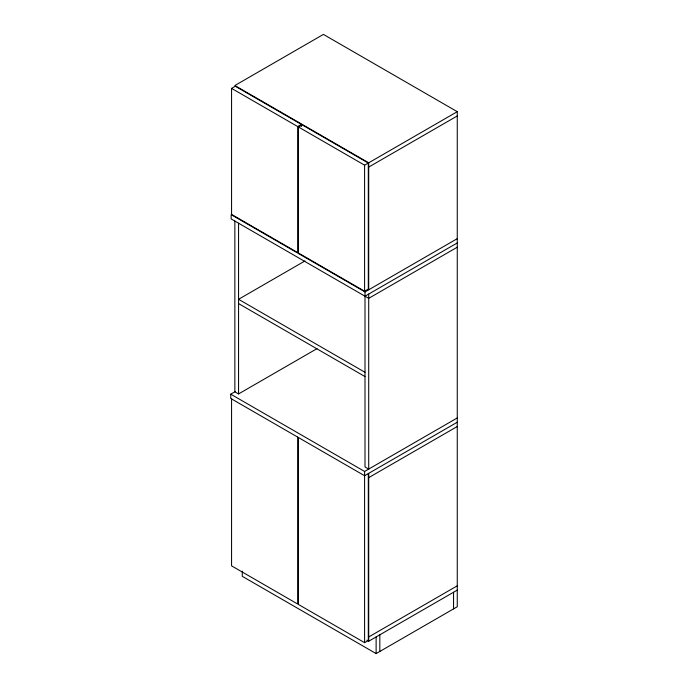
<?xml version="1.0" encoding="UTF-8"?>
<svg xmlns="http://www.w3.org/2000/svg" width="688" height="688" viewBox="0 0 688 688"><rect width="100%" height="100%" fill="white"/><g stroke="black" fill="none" stroke-linecap="round" stroke-linejoin="round"><path stroke-width="1.03" d="M231.564 88.374L297.663 126.54L297.663 252.573L231.564 214.407L231.564 88.374L235.27 86.241L301.37 124.399L301.37 126.54M297.663 126.54L301.37 124.399M298.489 127.013L302.195 124.881L368.304 163.039L368.304 289.072L364.597 291.213L298.489 253.046L298.489 127.013L364.597 165.18L368.304 163.039M457.262 111.68L323.403 34.4L234.857 85.527L368.708 162.807L457.262 111.68L457.262 606.756L376.121 653.6L242.271 576.32L242.271 571.117M368.708 167.081L457.262 115.962M304.973 260.95L238.564 299.297L365.001 372.294M457.262 247.216L368.708 298.343L231.151 218.922L231.151 214.639L365.001 291.927L457.262 238.659M365.001 296.201L457.262 242.941M457.262 422.234L364.597 475.735L230.738 398.455L230.738 394.172L235.373 391.498M234.857 221.063L234.857 391.799L238.564 393.932L316.97 348.67M230.738 394.172L364.597 471.452L457.262 417.951M368.708 477.635L457.262 426.508M368.708 636.959L457.262 585.832M298.489 437.568L298.489 604.494L364.597 642.661L368.304 640.519L368.304 473.593M366.85 640.158L368.708 641.233L457.262 590.115M238.564 303.58L365.001 376.577M453.555 592.248L453.555 608.897M379.828 634.818L379.828 651.459M376.121 636.959L376.121 653.6M368.708 162.807L368.708 289.786M368.708 294.06L368.708 469.078L365.001 466.937L365.001 291.927M368.708 473.353L368.708 641.233M364.597 165.18L364.597 291.213M364.597 471.452L364.597 642.661M297.663 437.095L297.663 604.021L231.564 565.854L231.564 398.928M238.564 223.204L238.564 393.932"/></g></svg>
